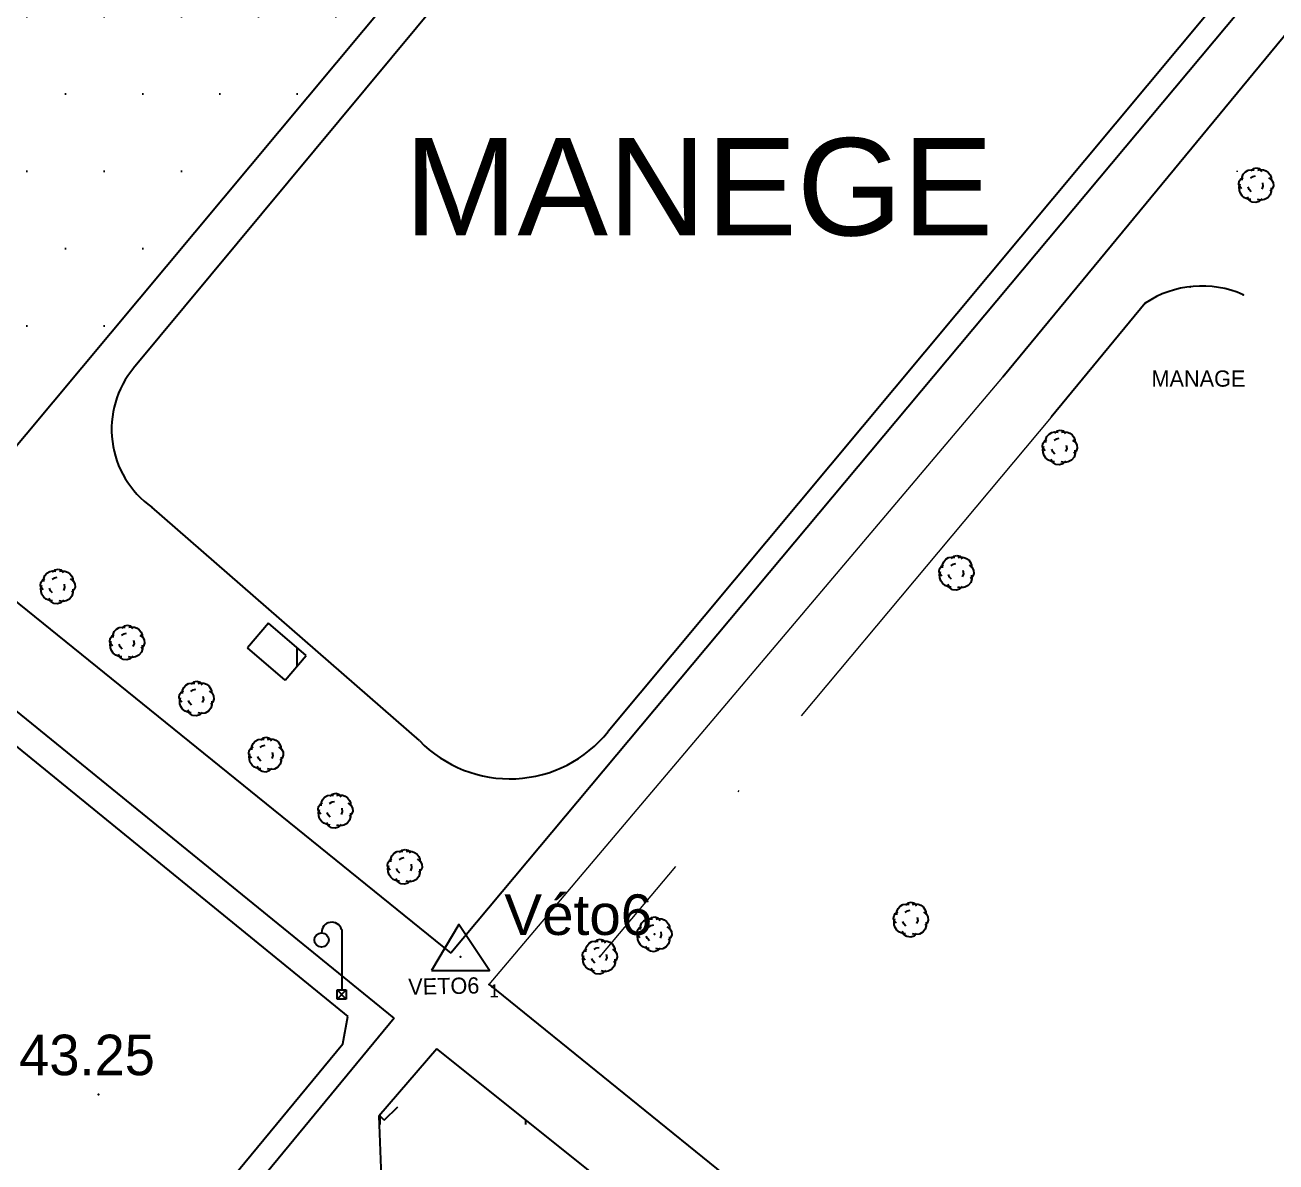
# Model space of a CAD drawing. Header units: metres. Extents: x 64 to 796628, y 142 to 671743.
# Drawn here: x 364181.1 to 364258.2, y 376009.7 to 376079.8 of the extents above; entities that cross this region are included whole.
import ezdxf

# ---------------------------------------------------------------- set-up
doc = ezdxf.new("R2010")
doc.units = ezdxf.units.M
doc.header["$LTSCALE"] = 2
for name, pattern in [('ACAD_ISO02W100', [15, 12, -3]), ('ACAD_ISO10W100', [18, 12, -3, 0, -3]), ('AXES', [50.8, 31.75, -6.35, 6.35, -6.35])]:
    doc.linetypes.add(name, pattern=pattern)
for name, color, linetype in [('Arbres', 100, 'Continuous'), ('arbres isolés', 3, 'Continuous'), ('Batiments', 1, 'Continuous'), ('construction', 1, 'Continuous'), ('Couloirs', 7, 'Continuous'), ('Lampadaire', 50, 'Continuous'), ('Point coté', 30, 'Continuous'), ('point topographique', 7, 'Continuous'), ('pointgeod', 1, 'Continuous'), ('Points d_appuis', 32, 'Continuous'), ('toponemie', 7, 'Continuous'), ('toponymie', 7, 'Continuous')]:
    doc.layers.add(name, color=color, linetype=linetype)
doc.layers.add('Espace Vert', color=3, linetype='Continuous', lineweight=5)
doc.layers.add('trottoir', color=7, linetype='AXES', lineweight=25)
doc.styles.add('Toponymie', font='arial.ttf', dxfattribs={"height": 2.5})

# ---------------------------------------------------------------- blocks, each defined once
blk = doc.blocks.new('Arbre 1')
at = {"layer": 'Arbres'}
for p, q in [((-1.518, 1.457), (-1.39, 1.608)), ((-1.39, 1.608), (-1.214, 1.71)), ((-1.214, 1.71), (-1.031, 1.735)), ((-1.042, 1.668), (-0.895, 1.809)), ((-1.031, 1.735), (-0.839, 1.731)), ((-0.895, 1.809), (-0.701, 1.853)), ((-0.701, 1.853), (-0.51, 1.801)), ((-0.627, 1.716), (-0.463, 1.751)), ((-0.51, 1.801), (-0.379, 1.634)), ((-0.463, 1.751), (-0.281, 1.728)), ((-0.281, 1.728), (-0.118, 1.667)), ((-0.118, 1.667), (0.024, 1.568)), ((0.024, 1.568), (0.136, 1.411)), ((-1.791, 0.847), (-1.768, 1.029)), ((-1.727, 0.691), (-1.791, 0.847)), ((-1.768, 1.029), (-1.668, 1.171)), ((-1.766, 0.663), (-1.714, 0.855)), ((-1.668, 1.171), (-1.522, 1.264)), ((-1.593, 1.083), (-1.589, 1.275)), ((-1.589, 1.275), (-1.518, 1.457)), ((-1.08, 1.226), (-0.934, 1.319)), ((-0.934, 1.319), (-0.77, 1.354)), ((-0.336, 0.931), (-0.302, 0.718)), ((0.046, 1.24), (0.226, 1.121)), ((0.136, 1.411), (0.2, 1.256)), ((0.2, 1.256), (0.206, 1.083)), ((0.226, 1.121), (0.328, 0.946)), ((0.328, 0.946), (0.343, 0.743)), ((-1.751, 0.461), (-1.766, 0.663)), ((-1.697, 0.286), (-1.751, 0.461)), ((-1.624, 0.564), (-1.727, 0.691)), ((-1.585, 0.13), (-1.697, 0.286)), ((-1.434, 0.002), (-1.585, 0.13)), ((-1.233, -0.079), (-1.434, 0.002)), ((-1.148, -0.149), (-1.259, 0.056)), ((-1.163, 0.516), (-1.227, 0.671)), ((-1.041, 0.378), (-1.163, 0.516)), ((-0.302, 0.718), (-0.373, 0.537)), ((0, 0), (-0.204, -0.111)), ((0.148, 0.189), (0, 0)), ((0.272, 0.562), (0.124, 0.421)), ((0.211, 0.4), (0.148, 0.189)), ((0.206, 0.621), (0.211, 0.4)), ((0.343, 0.743), (0.272, 0.562)), ((-1.051, -0.103), (-1.233, -0.079)), ((-0.968, -0.268), (-1.148, -0.149)), ((-0.738, -0.292), (-0.968, -0.268)), ((-0.534, -0.229), (-0.738, -0.292)), ((-0.417, -0.145), (-0.637, -0.102)), ((-0.377, -0.069), (-0.534, -0.229)), ((-0.204, -0.111), (-0.417, -0.145))]:
    blk.add_line(p, q, dxfattribs=at)
blk = doc.blocks.new('Lampadaire')
at = {"layer": 'Lampadaire'}
for p, q in [((1.239, 0.649), (1.239, -3.083)), ((0.952, -3.083), (1.526, -3.083)), ((0.952, -3.657), (0.952, -3.083)), ((0.952, -3.083), (1.526, -3.657)), ((1.526, -3.083), (0.952, -3.657)), ((1.526, -3.083), (1.526, -3.657)), ((1.526, -3.657), (0.952, -3.657)), ((1.186, -3.39), (1.243, -3.333)), ((1.186, -3.39), (1.243, -3.333))]:
    blk.add_line(p, q, dxfattribs=at)
blk.add_circle((0, 0), 0.441, dxfattribs=at)
blk.add_arc((0.634, 0.459), 0.634, 17.44626, 181.68163, dxfattribs=at)
blk = doc.blocks.new('A$C48EF5D26')
at = {"layer": 'pointgeod'}
blk.add_lwpolyline([(-14.29, -6.85), (14.29, -6.85), (-0.84, 15.82), (-14.29, -6.85)], dxfattribs=at)
blk.add_point((0, 0), dxfattribs=at)

msp = doc.modelspace()

# ---------------------------------------------------------------- hatches: boundary and pattern name
h = msp.add_hatch()
h.set_pattern_fill('DOTS', color=3, scale=3, style=0)
h.paths.add_polyline_path([(364156.6, 376171.04), (364229.29, 376112.16), (364179.41, 376052.47), (364105.15, 376112.58), (364153.2, 376171.13)])
h.paths.add_polyline_path([(364149.683, 376118.78), (364186.683, 376118.78), (364186.683, 376109.78), (364149.683, 376109.78)], flags=24)
at = {"layer": 'Batiments'}
h = msp.add_hatch(dxfattribs=at)
h.set_pattern_fill('ANSI31', color=256, angle=45, style=0)
h.paths.add_polyline_path([(364152.68, 376073.58), (364147.62, 376077.47), (364145.3, 376074.49), (364150.36, 376070.6)])
h.paths.add_polyline_path([(364198.46, 376040.97), (364196.13, 376042.96), (364194.828, 376041.436), (364197.158, 376039.446)])
h.paths.add_polyline_path([(364131.07, 376154.89), (364138.68, 376164.31), (364142.38, 376161), (364134.77, 376151.58)])
h.paths.add_polyline_path([(364225.69, 376154.97), (364223.42, 376157.09), (364221.38, 376155.42), (364223.65, 376153.3)])
h.paths.add_polyline_path([(364238.83, 376105.95), (364235.27, 376108.89), (364233.84, 376107.02), (364237.4, 376104.08)])
at = {"layer": 'Espace Vert', "linetype": 'ACAD_ISO02W100', "lineweight": 13, "ltscale": 0.5}
h = msp.add_hatch(dxfattribs=at)
h.set_pattern_fill('DOTS', color=3, scale=5, style=0)
edge = h.paths.add_edge_path(flags=0)
edge.add_line((364277.098, 376080.896), (364277.089, 376080.976))
edge = h.paths.add_edge_path(flags=0)
edge.add_line((364277.127, 376080.576), (364277.119, 376080.657))
edge = h.paths.add_edge_path(flags=16)
edge.add_line((364276.532, 376080.57), (364277.089, 376081.26))
edge = h.paths.add_edge_path(flags=16)
edge.add_line((364277.089, 376081.26), (364277.779, 376080.703))
edge = h.paths.add_edge_path(flags=16)
edge.add_line((364277.779, 376080.703), (364277.221, 376080.013))
edge = h.paths.add_edge_path(flags=16)
edge.add_line((364277.221, 376080.013), (364276.532, 376080.57))
edge = h.paths.add_edge_path(flags=16)
edge.add_arc((364277.119, 376080.657), 0.321, 0, 360)
edge = h.paths.add_edge_path(flags=0)
edge.add_line((364280.02, 376078.468), (364280.012, 376078.548))
edge = h.paths.add_edge_path(flags=0)
edge.add_line((364280.048, 376078.148), (364280.04, 376078.228))
edge = h.paths.add_edge_path(flags=16)
edge.add_line((364279.452, 376078.144), (364280.013, 376078.832))
edge = h.paths.add_edge_path(flags=16)
edge.add_line((364280.013, 376078.832), (364280.7, 376078.271))
edge = h.paths.add_edge_path(flags=16)
edge.add_line((364280.7, 376078.271), (364280.139, 376077.584))
edge = h.paths.add_edge_path(flags=16)
edge.add_line((364280.139, 376077.584), (364279.452, 376078.144))
edge = h.paths.add_edge_path(flags=16)
edge.add_arc((364280.04, 376078.228), 0.321, 0, 360)
edge = h.paths.add_edge_path()
edge.add_line((364262.314, 376083.456), (364241.393, 376058.125))
edge.add_line((364267.004, 376074.785), (364259.958, 376080.604))
edge.add_line((364266.455, 376079.945), (364262.314, 376083.456))
edge.add_line((364271.617, 376086.143), (364266.455, 376079.945))
edge.add_spline(control_points=[(364272.091, 376069.831), (364271.091, 376070.275), (364268.805, 376071.29), (364268.161, 376074.079), (364267.004, 376074.785)], knot_values=[0, 0, 0, 0, 3.163887, 7.230375, 7.230375, 7.230375, 7.230375], degree=3, periodic=0)
edge.add_line((364272.091, 376069.831), (364275.181, 376067.69))
edge.add_line((364275.181, 376067.69), (364277.01, 376067.114))
edge.add_arc((364273.673, 376059.715), 8.117, 121.22367, 464.04055)
edge.add_line((364273.864, 376048.376), (364276.796, 376052.223))
edge.add_line((364264.786, 376055.781), (364282.942, 376040.971))
edge.add_arc((364271.43, 376057.057), 19.781, 305.58809, 338.8183)
edge.add_arc((364266.119, 376058.148), 25.144, 340.87415, 404.73376)
edge.add_line((364282.144, 376073.64), (364283.981, 376075.845))
edge.add_line((364281.76, 376073.96), (364283.597, 376076.165))
edge.add_line((364283.981, 376075.845), (364268.238, 376088.957))
at = {"layer": 'trottoir'}
h = msp.add_hatch(dxfattribs=at)
h.set_pattern_fill('GRASS', color=3, scale=0.25, style=0)
h.set_pattern_definition([(90, (0, 0), (-4.490125, 4.490125), [1.190625, -7.789625]), (45, (0, 0), (-4.49012806, 4.49012806), [1.190625, -5.159375]), (135, (0, 0), (-4.49012806, -4.49012806), [1.190625, -5.159375])])
edge = h.paths.add_edge_path(flags=16)
edge.add_line((364217.599, 376004.921), (364217.767, 376004.922))
edge = h.paths.add_edge_path(flags=16)
edge.add_line((364217.767, 376004.922), (364217.941, 376004.863))
edge = h.paths.add_edge_path(flags=16)
edge.add_line((364217.718, 376003.878), (364217.612, 376003.715))
edge = h.paths.add_edge_path(flags=16)
edge.add_line((364217.727, 376004.093), (364217.718, 376003.878))
edge = h.paths.add_edge_path(flags=16)
edge.add_line((364216.834, 376003.852), (364216.802, 376004.017))
edge = h.paths.add_edge_path(flags=16)
edge.add_line((364216.926, 376003.693), (364216.834, 376003.852))
edge = h.paths.add_edge_path(flags=16)
edge.add_line((364217.219, 376004.593), (364217.387, 376004.594))
edge = h.paths.add_edge_path(flags=16)
edge.add_line((364217.057, 376004.531), (364217.219, 376004.593))
edge = h.paths.add_edge_path(flags=16)
edge.add_line((364216.715, 376003.198), (364216.647, 376003.42))
edge = h.paths.add_edge_path(flags=16)
edge.add_line((364216.868, 376003.045), (364216.715, 376003.198))
edge = h.paths.add_edge_path(flags=16)
edge.add_line((364217.089, 376002.975), (364216.868, 376003.045))
edge = h.paths.add_edge_path(flags=16)
edge.add_line((364217.301, 376002.996), (364217.089, 376002.975))
edge = h.paths.add_edge_path(flags=16)
edge.add_line((364217.487, 376003.121), (364217.301, 376002.996))
edge = h.paths.add_edge_path(flags=16)
edge.add_line((364217.433, 376003.055), (364217.225, 376003.141))
edge = h.paths.add_edge_path(flags=16)
edge.add_line((364217.647, 376003.046), (364217.433, 376003.055))
edge = h.paths.add_edge_path(flags=16)
edge.add_line((364217.87, 376003.114), (364217.647, 376003.046))
edge = h.paths.add_edge_path(flags=16)
edge.add_line((364218.053, 376003.269), (364217.87, 376003.114))
edge = h.paths.add_edge_path(flags=16)
edge.add_line((364218.156, 376003.463), (364218.053, 376003.269))
edge = h.paths.add_edge_path(flags=16)
edge.add_line((364218.196, 376003.681), (364218.156, 376003.463))
edge = h.paths.add_edge_path(flags=16)
edge.add_line((364218.249, 376003.61), (364218.076, 376003.501))
edge = h.paths.add_edge_path(flags=16)
edge.add_line((364218.355, 376003.773), (364218.249, 376003.61))
edge = h.paths.add_edge_path(flags=16)
edge.add_line((364218.381, 376003.974), (364218.355, 376003.773))
edge = h.paths.add_edge_path(flags=16)
edge.add_line((364218.316, 376004.166), (364218.381, 376003.974))
edge = h.paths.add_edge_path(flags=16)
edge.add_line((364218.163, 376004.32), (364218.316, 376004.166))
edge = h.paths.add_edge_path(flags=16)
edge.add_line((364218.318, 376004.304), (364218.289, 376004.133))
edge = h.paths.add_edge_path(flags=16)
edge.add_line((364218.286, 376004.469), (364218.318, 376004.304))
edge = h.paths.add_edge_path(flags=16)
edge.add_line((364218.207, 376004.645), (364218.286, 376004.469))
edge = h.paths.add_edge_path(flags=16)
edge.add_line((364218.088, 376004.771), (364218.207, 376004.645))
edge = h.paths.add_edge_path(flags=16)
edge.add_line((364217.941, 376004.863), (364218.088, 376004.771))
edge = h.paths.add_edge_path(flags=16)
edge.add_line((364217.731, 376004.98), (364217.826, 376004.791))
edge = h.paths.add_edge_path(flags=16)
edge.add_line((364217.554, 376005.069), (364217.731, 376004.98))
edge = h.paths.add_edge_path(flags=16)
edge.add_line((364217.356, 376005.065), (364217.554, 376005.069))
edge = h.paths.add_edge_path(flags=16)
edge.add_line((364217.183, 376004.956), (364217.356, 376005.065))
edge = h.paths.add_edge_path(flags=16)
edge.add_line((364217.207, 376005.02), (364217.395, 376004.977))
edge = h.paths.add_edge_path(flags=16)
edge.add_line((364217.023, 376005.032), (364217.207, 376005.02))
edge = h.paths.add_edge_path(flags=16)
edge.add_line((364216.83, 376004.967), (364217.023, 376005.032))
edge = h.paths.add_edge_path(flags=16)
edge.add_line((364216.674, 376004.845), (364216.83, 376004.967))
edge = h.paths.add_edge_path(flags=16)
edge.add_line((364216.568, 376004.681), (364216.674, 376004.845))
edge = h.paths.add_edge_path(flags=16)
edge.add_line((364216.526, 376004.494), (364216.568, 376004.681))
edge = h.paths.add_edge_path(flags=16)
edge.add_line((364216.47, 376004.595), (364216.632, 376004.657))
edge = h.paths.add_edge_path(flags=16)
edge.add_line((364216.344, 376004.476), (364216.47, 376004.595))
edge = h.paths.add_edge_path(flags=16)
edge.add_line((364216.285, 376004.302), (364216.344, 376004.476))
edge = h.paths.add_edge_path(flags=16)
edge.add_line((364216.317, 376004.137), (364216.285, 376004.302))
edge = h.paths.add_edge_path(flags=16)
edge.add_line((364216.392, 376003.991), (364216.317, 376004.137))
edge = h.paths.add_edge_path(flags=16)
edge.add_line((364216.273, 376004.117), (364216.362, 376004.294))
edge = h.paths.add_edge_path(flags=16)
edge.add_line((364216.247, 376003.916), (364216.273, 376004.117))
edge = h.paths.add_edge_path(flags=16)
edge.add_line((364216.265, 376003.734), (364216.247, 376003.916))
edge = h.paths.add_edge_path(flags=16)
edge.add_line((364216.343, 376003.558), (364216.265, 376003.734))
edge = h.paths.add_edge_path(flags=16)
edge.add_line((364216.466, 376003.402), (364216.343, 376003.558))
edge = h.paths.add_edge_path(flags=16)
edge.add_line((364216.646, 376003.283), (364216.466, 376003.402))
edge = h.paths.add_edge_path(flags=16)
edge.add_line((364216.82, 376003.224), (364216.646, 376003.283))
edge = h.paths.add_edge_path(flags=16)
edge.add_line((364220.916, 376003.341), (364221.084, 376003.342))
edge = h.paths.add_edge_path(flags=16)
edge.add_line((364221.084, 376003.342), (364221.258, 376003.283))
edge = h.paths.add_edge_path(flags=16)
edge.add_line((364221.035, 376002.298), (364220.929, 376002.134))
edge = h.paths.add_edge_path(flags=16)
edge.add_line((364221.044, 376002.513), (364221.035, 376002.298))
edge = h.paths.add_edge_path(flags=16)
edge.add_line((364220.151, 376002.271), (364220.119, 376002.436))
edge = h.paths.add_edge_path(flags=16)
edge.add_line((364220.243, 376002.112), (364220.151, 376002.271))
edge = h.paths.add_edge_path(flags=16)
edge.add_line((364220.536, 376003.013), (364220.704, 376003.014))
edge = h.paths.add_edge_path(flags=16)
edge.add_line((364220.374, 376002.951), (364220.536, 376003.013))
edge = h.paths.add_edge_path(flags=16)
edge.add_line((364220.032, 376001.618), (364219.964, 376001.84))
edge = h.paths.add_edge_path(flags=16)
edge.add_line((364220.185, 376001.465), (364220.032, 376001.618))
edge = h.paths.add_edge_path(flags=16)
edge.add_line((364220.406, 376001.395), (364220.185, 376001.465))
edge = h.paths.add_edge_path(flags=16)
edge.add_line((364220.618, 376001.416), (364220.406, 376001.395))
edge = h.paths.add_edge_path(flags=16)
edge.add_line((364220.804, 376001.541), (364220.618, 376001.416))
edge = h.paths.add_edge_path(flags=16)
edge.add_line((364220.749, 376001.475), (364220.542, 376001.561))
edge = h.paths.add_edge_path(flags=16)
edge.add_line((364220.964, 376001.465), (364220.749, 376001.475))
edge = h.paths.add_edge_path(flags=16)
edge.add_line((364221.187, 376001.533), (364220.964, 376001.465))
edge = h.paths.add_edge_path(flags=16)
edge.add_line((364221.37, 376001.689), (364221.187, 376001.533))
edge = h.paths.add_edge_path(flags=16)
edge.add_line((364221.473, 376001.883), (364221.37, 376001.689))
edge = h.paths.add_edge_path(flags=16)
edge.add_line((364221.513, 376002.101), (364221.473, 376001.883))
edge = h.paths.add_edge_path(flags=16)
edge.add_line((364221.566, 376002.029), (364221.393, 376001.921))
edge = h.paths.add_edge_path(flags=16)
edge.add_line((364221.672, 376002.193), (364221.566, 376002.029))
edge = h.paths.add_edge_path(flags=16)
edge.add_line((364221.698, 376002.394), (364221.672, 376002.193))
edge = h.paths.add_edge_path(flags=16)
edge.add_line((364221.633, 376002.586), (364221.698, 376002.394))
edge = h.paths.add_edge_path(flags=16)
edge.add_line((364221.48, 376002.739), (364221.633, 376002.586))
edge = h.paths.add_edge_path(flags=16)
edge.add_line((364221.634, 376002.724), (364221.605, 376002.553))
edge = h.paths.add_edge_path(flags=16)
edge.add_line((364221.603, 376002.889), (364221.634, 376002.724))
edge = h.paths.add_edge_path(flags=16)
edge.add_line((364221.524, 376003.065), (364221.603, 376002.889))
edge = h.paths.add_edge_path(flags=16)
edge.add_line((364221.405, 376003.19), (364221.524, 376003.065))
edge = h.paths.add_edge_path(flags=16)
edge.add_line((364221.258, 376003.283), (364221.405, 376003.19))
edge = h.paths.add_edge_path(flags=16)
edge.add_line((364221.048, 376003.4), (364221.143, 376003.21))
edge = h.paths.add_edge_path(flags=16)
edge.add_line((364220.871, 376003.489), (364221.048, 376003.4))
edge = h.paths.add_edge_path(flags=16)
edge.add_line((364220.673, 376003.485), (364220.871, 376003.489))
edge = h.paths.add_edge_path(flags=16)
edge.add_line((364220.5, 376003.376), (364220.673, 376003.485))
edge = h.paths.add_edge_path(flags=16)
edge.add_line((364220.524, 376003.439), (364220.712, 376003.397))
edge = h.paths.add_edge_path(flags=16)
edge.add_line((364220.34, 376003.452), (364220.524, 376003.439))
edge = h.paths.add_edge_path(flags=16)
edge.add_line((364220.147, 376003.387), (364220.34, 376003.452))
edge = h.paths.add_edge_path(flags=16)
edge.add_line((364219.991, 376003.264), (364220.147, 376003.387))
edge = h.paths.add_edge_path(flags=16)
edge.add_line((364219.885, 376003.101), (364219.991, 376003.264))
edge = h.paths.add_edge_path(flags=16)
edge.add_line((364219.843, 376002.913), (364219.885, 376003.101))
edge = h.paths.add_edge_path(flags=16)
edge.add_line((364219.787, 376003.015), (364219.949, 376003.077))
edge = h.paths.add_edge_path(flags=16)
edge.add_line((364219.661, 376002.895), (364219.787, 376003.015))
edge = h.paths.add_edge_path(flags=16)
edge.add_line((364219.602, 376002.721), (364219.661, 376002.895))
edge = h.paths.add_edge_path(flags=16)
edge.add_line((364219.633, 376002.556), (364219.602, 376002.721))
edge = h.paths.add_edge_path(flags=16)
edge.add_line((364219.709, 376002.411), (364219.633, 376002.556))
edge = h.paths.add_edge_path(flags=16)
edge.add_line((364219.59, 376002.537), (364219.679, 376002.714))
edge = h.paths.add_edge_path(flags=16)
edge.add_line((364219.564, 376002.335), (364219.59, 376002.537))
edge = h.paths.add_edge_path(flags=16)
edge.add_line((364219.582, 376002.154), (364219.564, 376002.335))
edge = h.paths.add_edge_path(flags=16)
edge.add_line((364219.66, 376001.978), (364219.582, 376002.154))
edge = h.paths.add_edge_path(flags=16)
edge.add_line((364219.783, 376001.822), (364219.66, 376001.978))
edge = h.paths.add_edge_path(flags=16)
edge.add_line((364219.963, 376001.702), (364219.783, 376001.822))
edge = h.paths.add_edge_path(flags=16)
edge.add_line((364220.137, 376001.643), (364219.963, 376001.702))
h.paths.add_polyline_path([(364212.655, 375997.859), (364212.655, 375999.096), (364211.418, 375999.096), (364211.418, 375997.859)], flags=16)
edge = h.paths.add_edge_path(flags=0)
edge.add_arc((364212.037, 375998.477), 0.618, 0, 360)
h.paths.add_polyline_path([(364210.873, 375999.756), (364210.873, 376000.993), (364209.636, 376000.993), (364209.636, 375999.756)], flags=16)
edge = h.paths.add_edge_path(flags=0)
edge.add_arc((364210.255, 376000.374), 0.618, 0, 360)
edge = h.paths.add_edge_path(flags=16)
edge.add_line((364211.114, 375989.797), (364211.282, 375989.798))
edge = h.paths.add_edge_path(flags=16)
edge.add_line((364211.282, 375989.798), (364211.456, 375989.739))
edge = h.paths.add_edge_path(flags=16)
edge.add_line((364211.232, 375988.754), (364211.126, 375988.591))
edge = h.paths.add_edge_path(flags=16)
edge.add_line((364211.242, 375988.969), (364211.232, 375988.754))
edge = h.paths.add_edge_path(flags=16)
edge.add_line((364210.349, 375988.728), (364210.317, 375988.893))
edge = h.paths.add_edge_path(flags=16)
edge.add_line((364210.441, 375988.569), (364210.349, 375988.728))
edge = h.paths.add_edge_path(flags=16)
edge.add_line((364210.734, 375989.469), (364210.902, 375989.47))
edge = h.paths.add_edge_path(flags=16)
edge.add_line((364210.572, 375989.407), (364210.734, 375989.469))
edge = h.paths.add_edge_path(flags=16)
edge.add_line((364210.23, 375988.074), (364210.162, 375988.296))
edge = h.paths.add_edge_path(flags=16)
edge.add_line((364210.383, 375987.921), (364210.23, 375988.074))
edge = h.paths.add_edge_path(flags=16)
edge.add_line((364210.604, 375987.851), (364210.383, 375987.921))
edge = h.paths.add_edge_path(flags=16)
edge.add_line((364210.815, 375987.872), (364210.604, 375987.851))
edge = h.paths.add_edge_path(flags=16)
edge.add_line((364211.002, 375987.997), (364210.815, 375987.872))
edge = h.paths.add_edge_path(flags=16)
edge.add_line((364210.947, 375987.931), (364210.74, 375988.017))
edge = h.paths.add_edge_path(flags=16)
edge.add_line((364211.162, 375987.922), (364210.947, 375987.931))
edge = h.paths.add_edge_path(flags=16)
edge.add_line((364211.385, 375987.989), (364211.162, 375987.922))
edge = h.paths.add_edge_path(flags=16)
edge.add_line((364211.568, 375988.145), (364211.385, 375987.989))
edge = h.paths.add_edge_path(flags=16)
edge.add_line((364211.671, 375988.339), (364211.568, 375988.145))
edge = h.paths.add_edge_path(flags=16)
edge.add_line((364211.711, 375988.557), (364211.671, 375988.339))
edge = h.paths.add_edge_path(flags=16)
edge.add_line((364211.763, 375988.486), (364211.591, 375988.377))
edge = h.paths.add_edge_path(flags=16)
edge.add_line((364211.87, 375988.649), (364211.763, 375988.486))
edge = h.paths.add_edge_path(flags=16)
edge.add_line((364211.895, 375988.85), (364211.87, 375988.649))
edge = h.paths.add_edge_path(flags=16)
edge.add_line((364211.831, 375989.042), (364211.895, 375988.85))
edge = h.paths.add_edge_path(flags=16)
edge.add_line((364211.678, 375989.195), (364211.831, 375989.042))
edge = h.paths.add_edge_path(flags=16)
edge.add_line((364211.832, 375989.18), (364211.803, 375989.009))
edge = h.paths.add_edge_path(flags=16)
edge.add_line((364211.801, 375989.345), (364211.832, 375989.18))
edge = h.paths.add_edge_path(flags=16)
edge.add_line((364211.722, 375989.521), (364211.801, 375989.345))
edge = h.paths.add_edge_path(flags=16)
edge.add_line((364211.603, 375989.647), (364211.722, 375989.521))
edge = h.paths.add_edge_path(flags=16)
edge.add_line((364211.456, 375989.739), (364211.603, 375989.647))
edge = h.paths.add_edge_path(flags=16)
edge.add_line((364211.246, 375989.856), (364211.341, 375989.666))
edge = h.paths.add_edge_path(flags=16)
edge.add_line((364211.069, 375989.945), (364211.246, 375989.856))
edge = h.paths.add_edge_path(flags=16)
edge.add_line((364210.87, 375989.941), (364211.069, 375989.945))
edge = h.paths.add_edge_path(flags=16)
edge.add_line((364210.698, 375989.832), (364210.87, 375989.941))
edge = h.paths.add_edge_path(flags=16)
edge.add_line((364210.722, 375989.896), (364210.91, 375989.853))
edge = h.paths.add_edge_path(flags=16)
edge.add_line((364210.537, 375989.908), (364210.722, 375989.896))
edge = h.paths.add_edge_path(flags=16)
edge.add_line((364210.345, 375989.843), (364210.537, 375989.908))
edge = h.paths.add_edge_path(flags=16)
edge.add_line((364210.189, 375989.721), (364210.345, 375989.843))
edge = h.paths.add_edge_path(flags=16)
edge.add_line((364210.083, 375989.557), (364210.189, 375989.721))
edge = h.paths.add_edge_path(flags=16)
edge.add_line((364210.04, 375989.37), (364210.083, 375989.557))
edge = h.paths.add_edge_path(flags=16)
edge.add_line((364209.985, 375989.471), (364210.147, 375989.533))
edge = h.paths.add_edge_path(flags=16)
edge.add_line((364209.859, 375989.352), (364209.985, 375989.471))
edge = h.paths.add_edge_path(flags=16)
edge.add_line((364209.8, 375989.178), (364209.859, 375989.352))
edge = h.paths.add_edge_path(flags=16)
edge.add_line((364209.831, 375989.013), (364209.8, 375989.178))
edge = h.paths.add_edge_path(flags=16)
edge.add_line((364209.907, 375988.867), (364209.831, 375989.013))
edge = h.paths.add_edge_path(flags=16)
edge.add_line((364209.787, 375988.993), (364209.877, 375989.17))
edge = h.paths.add_edge_path(flags=16)
edge.add_line((364209.761, 375988.792), (364209.787, 375988.993))
edge = h.paths.add_edge_path(flags=16)
edge.add_line((364209.779, 375988.61), (364209.761, 375988.792))
edge = h.paths.add_edge_path(flags=16)
edge.add_line((364209.858, 375988.434), (364209.779, 375988.61))
edge = h.paths.add_edge_path(flags=16)
edge.add_line((364209.98, 375988.278), (364209.858, 375988.434))
edge = h.paths.add_edge_path(flags=16)
edge.add_line((364210.16, 375988.159), (364209.98, 375988.278))
edge = h.paths.add_edge_path(flags=16)
edge.add_line((364210.334, 375988.099), (364210.16, 375988.159))
h.paths.add_polyline_path([(364180.15, 375980.574), (364180.15, 375981.81), (364178.913, 375981.81), (364178.913, 375980.574)], flags=16)
edge = h.paths.add_edge_path(flags=0)
edge.add_arc((364179.531, 375981.192), 0.618, 0, 360)
edge = h.paths.add_edge_path()
edge.add_line((364206.504, 376016.712), (364202.923, 376012.567))
edge.add_line((364202.923, 376012.567), (364203.265, 376004.019))
edge.add_line((364222.185, 376004.202), (364206.504, 376016.712))
edge.add_arc((364220.938, 376002.639), 2, 322.2504, 411.41724)
edge.add_line((364193.261, 375963.625), (364222.519, 376001.414))
edge.add_line((364211.776, 375996.651), (364213.588, 375995.234))
edge.add_line((364206.081, 376001.104), (364211.776, 375996.651))
edge.add_line((364203.265, 376004.019), (364206.081, 376001.104))
edge.add_line((364213.588, 375995.234), (364208.734, 375988.966))
edge.add_line((364208.734, 375988.966), (364207.301, 375982.61))
edge.add_line((364203.97, 375978.351), (364207.301, 375982.61))
edge.add_line((364203.97, 375978.351), (364202.13, 375979.73))
edge.add_line((364198.588, 375975.201), (364202.151, 375979.713))
edge.add_line((364186.945, 375984.305), (364198.588, 375975.201))
edge.add_line((364191.735, 375990.431), (364186.945, 375984.305))
edge.add_line((364187.237, 375993.948), (364191.735, 375990.431))
edge.add_line((364187.237, 375993.948), (364171.486, 375974.905))
edge.add_line((364172.35, 375973.87), (364175.947, 375978.143))
edge.add_line((364171.486, 375974.905), (364171.336, 375974.724))
edge.add_line((364192.142, 375964.508), (364175.947, 375978.143))
edge.add_line((364193.261, 375963.625), (364192.142, 375964.508))

# ---------------------------------------------------------------- linework, layer by layer
for p, q in [((364229.29, 376112.16), (364179.41, 376052.47)), ((364102.5, 376107.32), (364207.379, 376022.62)), ((364224.677, 376103.033), (364187.809, 376058.668)), ((364257.92, 376083.01), (364207.379, 376022.62)), ((364254.25, 376080.8), (364217.071, 376036.276)), ((364205.435, 376035.714), (364188.942, 376050.099)), ((364203.882, 376018.597), (364171.208, 375979.095)), ((364200.704, 376017.028), (364201.016, 376018.698)), ((364171.967, 375982.233), (364200.704, 376017.028)), ((364222.185, 376004.202), (364206.504, 376016.712))]:
    msp.add_line(p, q)
at = {"ltscale": 0.25}
msp.add_line((364262.314, 376083.456), (364241.393, 376058.125), dxfattribs=at)
at = {"linetype": 'ACAD_ISO10W100'}
msp.add_line((364250.175, 376062.681), (364244.371, 376055.654), dxfattribs=at)
at = {"lineweight": 13, "ltscale": 0.13}
msp.add_line((364209.745, 376020.681), (364241.393, 376058.125), dxfattribs=at)
at = {"color": 0, "linetype": 'ACAD_ISO10W100', "lineweight": 13}
msp.add_line((364244.371, 376055.654), (364216.56, 376022.4), dxfattribs=at)
at = {"ltscale": 0.4}
msp.add_line((364203.882, 376018.597), (364177.38, 376040.15), dxfattribs=at)
at = {"linetype": 'Continuous', "lineweight": 25, "ltscale": 0.25}
msp.add_line((364209.745, 376020.681), (364299.17, 375948.339), dxfattribs=at)
for points in [[(364175.359, 376038.305), (364177.353, 376037.979), (364201.016, 376018.698)], [(364206.504, 376016.712), (364202.923, 376012.567)]]:
    msp.add_lwpolyline(points)
at = {"linetype": 'ACAD_ISO10W100'}
msp.add_arc((364253.669, 376057.4), 6.332, 66.27605, 123.48824, dxfattribs=at)
for centre, radius, start, end in [((364192.354, 376054.91), 5.898, 140.13664, 234.64943), ((364211.006, 376041.119), 7.762, 224.13522, 321.38807)]:
    msp.add_arc(centre, radius, start, end)
for p in [(364252.94, 376063.69), (364256.216, 376063.197), (364250.175, 376062.681), (364219.926, 376023.781), (364219.926, 376023.781), (364216.56, 376022.4), (364209.745, 376020.681)]:
    msp.add_point(p)
at = {"layer": 'arbres isolés'}
for p, q in [((364256.352, 376070.777), (364256.527, 376070.879)), ((364256.527, 376070.879), (364256.711, 376070.904)), ((364256.7, 376070.837), (364256.847, 376070.978)), ((364256.711, 376070.904), (364256.903, 376070.9)), ((364256.847, 376070.978), (364257.04, 376071.022)), ((364257.04, 376071.022), (364257.232, 376070.97)), ((364257.114, 376070.886), (364257.279, 376070.921)), ((364257.232, 376070.97), (364257.363, 376070.803)), ((364257.279, 376070.921), (364257.461, 376070.898)), ((364257.461, 376070.898), (364257.623, 376070.836)), ((364255.951, 376070.016), (364255.974, 376070.198)), ((364255.974, 376070.198), (364256.073, 376070.34)), ((364256.073, 376070.34), (364256.219, 376070.433)), ((364256.148, 376070.252), (364256.152, 376070.444)), ((364256.152, 376070.444), (364256.224, 376070.626)), ((364256.224, 376070.626), (364256.352, 376070.777)), ((364256.661, 376070.395), (364256.808, 376070.488)), ((364256.808, 376070.488), (364256.972, 376070.523)), ((364257.405, 376070.1), (364257.439, 376069.888)), ((364257.623, 376070.836), (364257.765, 376070.737)), ((364257.765, 376070.737), (364257.878, 376070.581)), ((364257.787, 376070.409), (364257.968, 376070.29)), ((364257.878, 376070.581), (364257.942, 376070.425)), ((364257.942, 376070.425), (364257.948, 376070.252)), ((364257.968, 376070.29), (364258.07, 376070.115)), ((364258.07, 376070.115), (364258.085, 376069.912)), ((364256.015, 376069.86), (364255.951, 376070.016)), ((364255.976, 376069.832), (364256.028, 376070.024)), ((364255.991, 376069.63), (364255.976, 376069.832)), ((364256.045, 376069.456), (364255.991, 376069.63)), ((364256.118, 376069.733), (364256.015, 376069.86)), ((364256.157, 376069.299), (364256.045, 376069.456)), ((364256.579, 376069.685), (364256.515, 376069.84)), ((364256.701, 376069.548), (364256.579, 376069.685)), ((364257.439, 376069.888), (364257.368, 376069.706)), ((364257.89, 376069.359), (364257.742, 376069.169)), ((364258.013, 376069.731), (364257.866, 376069.59)), ((364257.952, 376069.569), (364257.89, 376069.359)), ((364257.947, 376069.79), (364257.952, 376069.569)), ((364258.085, 376069.912), (364258.013, 376069.731)), ((364256.308, 376069.171), (364256.157, 376069.299)), ((364256.508, 376069.09), (364256.308, 376069.171)), ((364256.593, 376069.021), (364256.482, 376069.225)), ((364256.691, 376069.067), (364256.508, 376069.09)), ((364256.774, 376068.901), (364256.593, 376069.021)), ((364257.004, 376068.877), (364256.774, 376068.901)), ((364257.207, 376068.94), (364257.004, 376068.877)), ((364257.325, 376069.024), (364257.104, 376069.067)), ((364257.365, 376069.1), (364257.207, 376068.94)), ((364257.537, 376069.058), (364257.325, 376069.024)), ((364257.742, 376069.169), (364257.537, 376069.058)), ((364244.252, 376054.61), (364244.427, 376054.712)), ((364244.427, 376054.712), (364244.61, 376054.737)), ((364244.599, 376054.67), (364244.747, 376054.811)), ((364244.61, 376054.737), (364244.803, 376054.733)), ((364244.747, 376054.811), (364244.94, 376054.855)), ((364244.94, 376054.855), (364245.131, 376054.803)), ((364245.014, 376054.719), (364245.178, 376054.754)), ((364245.131, 376054.803), (364245.262, 376054.636)), ((364245.178, 376054.754), (364245.361, 376054.73)), ((364245.361, 376054.73), (364245.523, 376054.669)), ((364245.523, 376054.669), (364245.665, 376054.57)), ((364243.85, 376053.849), (364243.874, 376054.031)), ((364243.874, 376054.031), (364243.973, 376054.173)), ((364243.973, 376054.173), (364244.119, 376054.266)), ((364244.048, 376054.085), (364244.052, 376054.277)), ((364244.052, 376054.277), (364244.123, 376054.459)), ((364244.123, 376054.459), (364244.252, 376054.61)), ((364244.561, 376054.228), (364244.707, 376054.321)), ((364244.707, 376054.321), (364244.872, 376054.356)), ((364245.305, 376053.933), (364245.339, 376053.721)), ((364245.665, 376054.57), (364245.777, 376054.414)), ((364245.687, 376054.242), (364245.867, 376054.123)), ((364245.777, 376054.414), (364245.841, 376054.258)), ((364245.841, 376054.258), (364245.847, 376054.085)), ((364245.867, 376054.123), (364245.969, 376053.948)), ((364245.969, 376053.948), (364245.984, 376053.745)), ((364243.914, 376053.693), (364243.85, 376053.849)), ((364243.875, 376053.665), (364243.928, 376053.857)), ((364243.89, 376053.463), (364243.875, 376053.665)), ((364243.944, 376053.289), (364243.89, 376053.463)), ((364244.018, 376053.566), (364243.914, 376053.693)), ((364244.056, 376053.132), (364243.944, 376053.289)), ((364244.208, 376053.004), (364244.056, 376053.132)), ((364244.478, 376053.518), (364244.414, 376053.673)), ((364244.601, 376053.38), (364244.478, 376053.518)), ((364245.339, 376053.721), (364245.268, 376053.539)), ((364245.79, 376053.191), (364245.641, 376053.002)), ((364245.913, 376053.564), (364245.766, 376053.423)), ((364245.852, 376053.402), (364245.79, 376053.191)), ((364245.847, 376053.623), (364245.852, 376053.402)), ((364245.984, 376053.745), (364245.913, 376053.564)), ((364244.408, 376052.923), (364244.208, 376053.004)), ((364244.493, 376052.853), (364244.382, 376053.058)), ((364244.59, 376052.899), (364244.408, 376052.923)), ((364244.673, 376052.734), (364244.493, 376052.853)), ((364244.904, 376052.71), (364244.673, 376052.734)), ((364245.107, 376052.773), (364244.904, 376052.71)), ((364245.224, 376052.857), (364245.004, 376052.9)), ((364245.264, 376052.933), (364245.107, 376052.773)), ((364245.437, 376052.891), (364245.224, 376052.857)), ((364245.641, 376053.002), (364245.437, 376052.891)), ((364237.883, 376046.889), (364238.058, 376046.991)), ((364238.058, 376046.991), (364238.241, 376047.016)), ((364238.23, 376046.949), (364238.378, 376047.09)), ((364238.241, 376047.016), (364238.434, 376047.012)), ((364238.378, 376047.09), (364238.571, 376047.134)), ((364238.571, 376047.134), (364238.762, 376047.082)), ((364238.645, 376046.998), (364238.809, 376047.033)), ((364238.762, 376047.082), (364238.893, 376046.915)), ((364238.809, 376047.033), (364238.992, 376047.009)), ((364238.992, 376047.009), (364239.154, 376046.948)), ((364237.481, 376046.128), (364237.505, 376046.31)), ((364237.505, 376046.31), (364237.604, 376046.452)), ((364237.604, 376046.452), (364237.75, 376046.545)), ((364237.679, 376046.364), (364237.683, 376046.556)), ((364237.683, 376046.556), (364237.754, 376046.738)), ((364237.754, 376046.738), (364237.883, 376046.889)), ((364238.192, 376046.507), (364238.338, 376046.6)), ((364238.338, 376046.6), (364238.503, 376046.635)), ((364238.936, 376046.212), (364238.97, 376046)), ((364239.154, 376046.948), (364239.296, 376046.849)), ((364239.296, 376046.849), (364239.408, 376046.693)), ((364239.318, 376046.521), (364239.498, 376046.402)), ((364239.408, 376046.693), (364239.472, 376046.537)), ((364239.472, 376046.537), (364239.478, 376046.364)), ((364239.498, 376046.402), (364239.6, 376046.227)), ((364239.6, 376046.227), (364239.615, 376046.024)), ((364237.545, 376045.972), (364237.481, 376046.128)), ((364237.506, 376045.944), (364237.559, 376046.136)), ((364237.521, 376045.742), (364237.506, 376045.944)), ((364237.575, 376045.568), (364237.521, 376045.742)), ((364237.649, 376045.845), (364237.545, 376045.972)), ((364237.687, 376045.411), (364237.575, 376045.568)), ((364238.109, 376045.797), (364238.045, 376045.952)), ((364238.232, 376045.659), (364238.109, 376045.797)), ((364238.97, 376046), (364238.899, 376045.818)), ((364239.421, 376045.47), (364239.272, 376045.281)), ((364239.544, 376045.843), (364239.397, 376045.702)), ((364239.483, 376045.681), (364239.421, 376045.47)), ((364239.478, 376045.902), (364239.483, 376045.681)), ((364239.615, 376046.024), (364239.544, 376045.843)), ((364237.839, 376045.283), (364237.687, 376045.411)), ((364238.039, 376045.202), (364237.839, 376045.283)), ((364238.124, 376045.132), (364238.013, 376045.337)), ((364238.221, 376045.178), (364238.039, 376045.202)), ((364238.304, 376045.013), (364238.124, 376045.132)), ((364238.535, 376044.989), (364238.304, 376045.013)), ((364238.738, 376045.052), (364238.535, 376044.989)), ((364238.855, 376045.136), (364238.635, 376045.179)), ((364238.895, 376045.212), (364238.738, 376045.052)), ((364239.068, 376045.17), (364238.855, 376045.136)), ((364239.272, 376045.281), (364239.068, 376045.17)), ((364234.941, 376025.356), (364235.07, 376025.507)), ((364235.07, 376025.507), (364235.245, 376025.609)), ((364235.245, 376025.609), (364235.428, 376025.634)), ((364235.417, 376025.567), (364235.565, 376025.708)), ((364235.428, 376025.634), (364235.621, 376025.63)), ((364235.565, 376025.708), (364235.758, 376025.752)), ((364235.758, 376025.752), (364235.949, 376025.7)), ((364235.832, 376025.616), (364235.996, 376025.651)), ((364235.949, 376025.7), (364236.08, 376025.533)), ((364235.996, 376025.651), (364236.179, 376025.627)), ((364236.179, 376025.627), (364236.341, 376025.566)), ((364236.341, 376025.566), (364236.483, 376025.467)), ((364236.483, 376025.467), (364236.595, 376025.311)), ((364219.132, 376024.453), (364219.261, 376024.604)), ((364219.261, 376024.604), (364219.436, 376024.706)), ((364219.436, 376024.706), (364219.619, 376024.731)), ((364219.608, 376024.664), (364219.756, 376024.805)), ((364219.619, 376024.731), (364219.812, 376024.727)), ((364219.756, 376024.805), (364219.949, 376024.849)), ((364219.949, 376024.849), (364220.14, 376024.797)), ((364220.023, 376024.713), (364220.187, 376024.748)), ((364220.14, 376024.797), (364220.271, 376024.63)), ((364220.187, 376024.748), (364220.37, 376024.724)), ((364220.37, 376024.724), (364220.532, 376024.663)), ((364220.532, 376024.663), (364220.674, 376024.564)), ((364234.668, 376024.746), (364234.692, 376024.928)), ((364234.732, 376024.59), (364234.668, 376024.746)), ((364234.692, 376024.928), (364234.791, 376025.07)), ((364234.693, 376024.562), (364234.746, 376024.754)), ((364234.791, 376025.07), (364234.937, 376025.163)), ((364234.866, 376024.982), (364234.87, 376025.174)), ((364234.87, 376025.174), (364234.941, 376025.356)), ((364235.379, 376025.125), (364235.525, 376025.218)), ((364235.525, 376025.218), (364235.69, 376025.253)), ((364236.157, 376024.618), (364236.086, 376024.436)), ((364236.123, 376024.83), (364236.157, 376024.618)), ((364236.505, 376025.139), (364236.685, 376025.02)), ((364236.595, 376025.311), (364236.659, 376025.155)), ((364236.659, 376025.155), (364236.665, 376024.982)), ((364236.685, 376025.02), (364236.787, 376024.845)), ((364236.802, 376024.642), (364236.731, 376024.461)), ((364236.787, 376024.845), (364236.802, 376024.642)), ((364218.859, 376023.843), (364218.883, 376024.025)), ((364218.923, 376023.687), (364218.859, 376023.843)), ((364218.883, 376024.025), (364218.982, 376024.167)), ((364218.884, 376023.659), (364218.937, 376023.851)), ((364218.982, 376024.167), (364219.128, 376024.26)), ((364219.057, 376024.079), (364219.061, 376024.271)), ((364219.061, 376024.271), (364219.132, 376024.453)), ((364219.57, 376024.222), (364219.716, 376024.315)), ((364219.716, 376024.315), (364219.881, 376024.35)), ((364220.314, 376023.927), (364220.348, 376023.715)), ((364220.674, 376024.564), (364220.786, 376024.408)), ((364220.696, 376024.236), (364220.876, 376024.117)), ((364220.786, 376024.408), (364220.85, 376024.252)), ((364220.85, 376024.252), (364220.856, 376024.079)), ((364220.876, 376024.117), (364220.978, 376023.942)), ((364220.978, 376023.942), (364220.993, 376023.739)), ((364234.708, 376024.36), (364234.693, 376024.562)), ((364234.762, 376024.186), (364234.708, 376024.36)), ((364234.836, 376024.463), (364234.732, 376024.59)), ((364234.874, 376024.029), (364234.762, 376024.186)), ((364235.026, 376023.901), (364234.874, 376024.029)), ((364235.226, 376023.82), (364235.026, 376023.901)), ((364235.311, 376023.75), (364235.2, 376023.955)), ((364235.296, 376024.415), (364235.232, 376024.57)), ((364235.419, 376024.277), (364235.296, 376024.415)), ((364236.082, 376023.83), (364235.925, 376023.67)), ((364236.459, 376023.899), (364236.255, 376023.788)), ((364236.608, 376024.088), (364236.459, 376023.899)), ((364236.731, 376024.461), (364236.584, 376024.32)), ((364236.67, 376024.299), (364236.608, 376024.088)), ((364236.665, 376024.52), (364236.67, 376024.299)), ((364215.695, 376022.89), (364215.766, 376023.072)), ((364215.766, 376023.072), (364215.895, 376023.223)), ((364215.895, 376023.223), (364216.07, 376023.325)), ((364216.07, 376023.325), (364216.253, 376023.35)), ((364216.242, 376023.283), (364216.39, 376023.424)), ((364216.253, 376023.35), (364216.446, 376023.346)), ((364216.39, 376023.424), (364216.583, 376023.468)), ((364216.583, 376023.468), (364216.774, 376023.416)), ((364216.657, 376023.332), (364216.821, 376023.367)), ((364216.774, 376023.416), (364216.905, 376023.249)), ((364216.821, 376023.367), (364217.004, 376023.343)), ((364217.004, 376023.343), (364217.166, 376023.282)), ((364217.166, 376023.282), (364217.308, 376023.183)), ((364217.308, 376023.183), (364217.42, 376023.027)), ((364218.899, 376023.457), (364218.884, 376023.659)), ((364218.953, 376023.283), (364218.899, 376023.457)), ((364219.027, 376023.56), (364218.923, 376023.687)), ((364219.065, 376023.126), (364218.953, 376023.283)), ((364219.217, 376022.998), (364219.065, 376023.126)), ((364219.502, 376022.847), (364219.391, 376023.052)), ((364219.487, 376023.512), (364219.423, 376023.667)), ((364219.61, 376023.374), (364219.487, 376023.512)), ((364220.348, 376023.715), (364220.277, 376023.533)), ((364220.799, 376023.185), (364220.65, 376022.996)), ((364220.922, 376023.558), (364220.775, 376023.417)), ((364220.861, 376023.396), (364220.799, 376023.185)), ((364220.856, 376023.617), (364220.861, 376023.396)), ((364220.993, 376023.739), (364220.922, 376023.558)), ((364235.408, 376023.796), (364235.226, 376023.82)), ((364235.491, 376023.631), (364235.311, 376023.75)), ((364235.722, 376023.607), (364235.491, 376023.631)), ((364235.925, 376023.67), (364235.722, 376023.607)), ((364236.042, 376023.754), (364235.822, 376023.797)), ((364236.255, 376023.788), (364236.042, 376023.754)), ((364215.493, 376022.462), (364215.517, 376022.644)), ((364215.557, 376022.306), (364215.493, 376022.462)), ((364215.517, 376022.644), (364215.616, 376022.786)), ((364215.518, 376022.278), (364215.571, 376022.47)), ((364215.533, 376022.076), (364215.518, 376022.278)), ((364215.661, 376022.179), (364215.557, 376022.306)), ((364215.616, 376022.786), (364215.762, 376022.879)), ((364215.691, 376022.698), (364215.695, 376022.89)), ((364216.121, 376022.131), (364216.057, 376022.286)), ((364216.204, 376022.841), (364216.35, 376022.934)), ((364216.35, 376022.934), (364216.515, 376022.969)), ((364216.982, 376022.334), (364216.911, 376022.152)), ((364216.948, 376022.546), (364216.982, 376022.334)), ((364217.33, 376022.855), (364217.51, 376022.736)), ((364217.42, 376023.027), (364217.484, 376022.871)), ((364217.484, 376022.871), (364217.49, 376022.698)), ((364217.51, 376022.736), (364217.612, 376022.561)), ((364217.627, 376022.358), (364217.556, 376022.177)), ((364217.612, 376022.561), (364217.627, 376022.358)), ((364219.417, 376022.917), (364219.217, 376022.998)), ((364219.599, 376022.893), (364219.417, 376022.917)), ((364219.682, 376022.728), (364219.502, 376022.847)), ((364219.913, 376022.704), (364219.682, 376022.728)), ((364220.116, 376022.767), (364219.913, 376022.704)), ((364220.233, 376022.851), (364220.013, 376022.894)), ((364220.273, 376022.927), (364220.116, 376022.767)), ((364220.446, 376022.885), (364220.233, 376022.851)), ((364220.65, 376022.996), (364220.446, 376022.885)), ((364215.587, 376021.902), (364215.533, 376022.076)), ((364215.699, 376021.745), (364215.587, 376021.902)), ((364215.851, 376021.617), (364215.699, 376021.745)), ((364216.051, 376021.536), (364215.851, 376021.617)), ((364216.136, 376021.466), (364216.025, 376021.671)), ((364216.233, 376021.512), (364216.051, 376021.536)), ((364216.244, 376021.993), (364216.121, 376022.131)), ((364216.867, 376021.47), (364216.647, 376021.513)), ((364216.907, 376021.546), (364216.75, 376021.386)), ((364217.284, 376021.615), (364217.08, 376021.504)), ((364217.433, 376021.804), (364217.284, 376021.615)), ((364217.556, 376022.177), (364217.409, 376022.036)), ((364217.495, 376022.015), (364217.433, 376021.804)), ((364217.49, 376022.236), (364217.495, 376022.015)), ((364216.316, 376021.347), (364216.136, 376021.466)), ((364216.547, 376021.323), (364216.316, 376021.347)), ((364216.75, 376021.386), (364216.547, 376021.323)), ((364217.08, 376021.504), (364216.867, 376021.47))]:
    msp.add_line(p, q, dxfattribs=at)
at = {"layer": 'construction'}
for p, q in [((364196.13, 376042.96), (364194.828, 376041.436)), ((364198.46, 376040.97), (364196.13, 376042.96)), ((364197.158, 376039.446), (364194.828, 376041.436)), ((364197.158, 376039.446), (364198.46, 376040.97))]:
    msp.add_line(p, q, dxfattribs=at)
at = {"layer": 'Couloirs', "color": 0}
msp.add_lwpolyline([(364202.923, 376012.567), (364203.265, 376004.019)], dxfattribs=at)
at = {"layer": 'Point coté'}
msp.add_point((364185.648, 376013.908), dxfattribs=at)

# ---------------------------------------------------------------- block references
at = {"color": 3}
for p in [(364183.865, 376044.436), (364188.144, 376040.981), (364192.423, 376037.525), (364196.702, 376034.07), (364200.98, 376030.614), (364205.259, 376027.159)]:
    msp.add_blockref('Arbre 1', p, dxfattribs=at)
at = {"layer": 'toponymie', "xscale": 0.125, "yscale": 0.125, "zscale": 0.125}
msp.add_blockref('A$C48EF5D26', (364207.975, 376022.392), dxfattribs=at)
at = {"layer": 'trottoir'}
msp.add_blockref('Lampadaire', (364199.403, 376023.428), dxfattribs=at)

# ---------------------------------------------------------------- texts
at = {"insert": (364209.745, 376020.681), "char_height": 0.8, "width": 0.90262, "attachment_point": 1}
msp.add_mtext('1', dxfattribs=at)
at = {"layer": 'Espace Vert', "insert": (364250.561, 376058.531), "char_height": 1, "width": 5.68754, "attachment_point": 1}
msp.add_mtext('{\\C7;MANAGE}', dxfattribs=at)
at = {"layer": 'Point coté', "insert": (364180.763, 376017.589), "char_height": 2.5, "width": 10.07135, "attachment_point": 1}
msp.add_mtext('43.25', dxfattribs=at)
at = {"layer": 'point topographique', "color": 0, "lineweight": 13, "ltscale": 0.13, "insert": (364204.736, 376021.041), "char_height": 1, "width": 3.02233, "attachment_point": 1, "rotation": 1.15558}
msp.add_mtext('VETO6', dxfattribs=at)
at = {"layer": 'Points d_appuis', "color": 7, "style": 'Toponymie'}
msp.add_text('Véto6', height=2.5, dxfattribs=at).set_placement((364210.668, 376023.734))
at = {"layer": 'toponemie', "insert": (364204.491, 376072.851), "char_height": 6, "width": 45.71661, "attachment_point": 1}
msp.add_mtext('{\\fArial|b0|i0|c0|p34;MANEGE}', dxfattribs=at)

doc.saveas('drawing.dxf')
